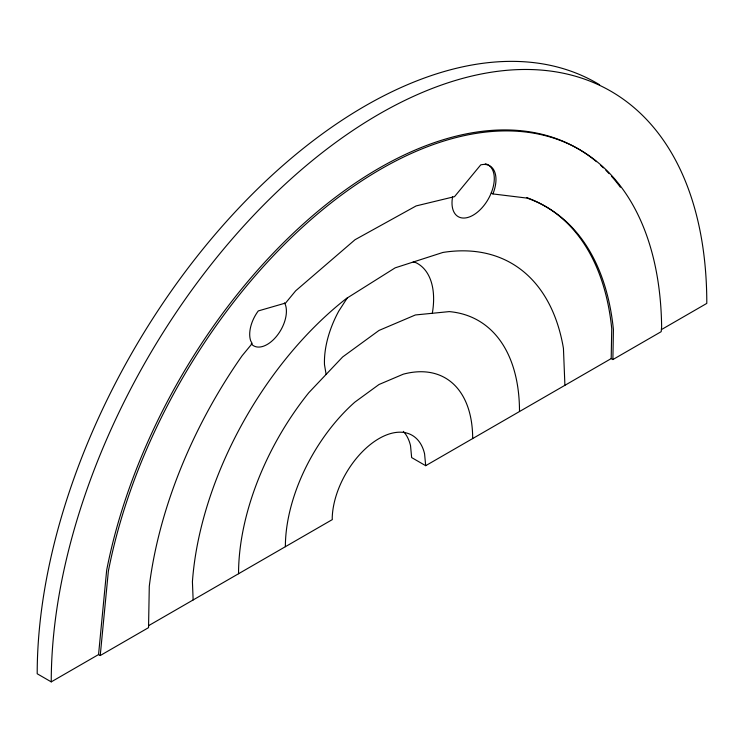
<?xml version="1.0" encoding="UTF-8"?>
<svg xmlns="http://www.w3.org/2000/svg" width="744" height="744" viewBox="0 0 744 744"><rect width="100%" height="100%" fill="white"/><g stroke="black" fill="none" stroke-linecap="round" stroke-linejoin="round"><path stroke-width="1.12" d="M403.332 431.371A66.225 38.232 -60 0 1 410.539 445.749L411.646 457.579L425.689 465.688L611.196 358.589L611.735 328.634A331.108 191.162 -60 0 0 526.519 197.523M611.196 358.589L612.879 359.566L613.419 329.601A331.108 191.162 -60 0 0 527.105 198.109L492.919 193.933L491.235 192.966M599.636 84.788A463.549 267.626 -60 0 0 241.447 205.27A463.549 267.626 -60 0 0 37.2 673.766L51.243 681.876L98.552 654.562L106.671 570.211A397.324 229.394 -60 0 1 318.06 211.147A397.324 229.394 -60 0 1 596.493 161.68M98.552 654.562L100.235 655.538L108.364 571.178A397.324 229.394 -60 0 1 413.562 152.446A397.324 229.394 -60 0 1 661.63 326.979L661.184 331.675L612.879 359.566M347.243 297.981L338.771 311.094A77.199 44.575 -60 0 0 324.486 364.672L326.123 374.409M148.865 625.518L332.354 519.572L332.215 518.084A66.225 38.232 -60 0 1 374.269 441.592A66.225 38.232 -60 0 1 424.582 453.859L425.689 465.688M661.509 329.546L706.8 303.394A463.549 267.626 -60 0 0 379.022 114.148A463.549 267.626 -60 0 0 51.243 681.876M100.235 655.538L148.54 627.648L149.284 586.309A331.108 191.162 -60 0 1 242.116 355.734L252.197 343.514L250.7 340.836A27.147 15.68 -60 0 1 258.28 310.927L285.594 303.031L295.675 290.811L355.037 239.717L416.138 205.921L454.528 196.639L480.736 164.87A29.909 17.27 -60 0 1 492.919 193.933M413.19 262.028L415.896 262.66A77.199 44.575 -60 0 1 432.32 313.28M284.413 302.947L285.408 304.733A27.147 15.68 -60 0 1 275.652 337.339A27.147 15.68 -60 0 1 251.212 343.793M564.91 385.318L563.441 348.378A264.883 152.929 -60 0 0 442.903 252.448L395.157 267.849L346.304 298.567A264.883 152.929 -60 0 0 192.417 581.743L193.142 599.952M600.845 165.475A397.324 229.394 -60 0 1 603.393 167.837M605.886 170.283A397.324 229.394 -60 0 1 609.122 173.64M611.494 176.235A397.324 229.394 -60 0 1 620.384 187.246M519.498 411.534A198.667 114.697 -60 0 0 449.264 311.606L415.385 314.963L379.022 330.429L342.668 356.943L308.788 392.711A198.667 114.697 -60 0 0 238.545 573.736M472.673 438.569A132.441 76.465 -60 0 0 403.267 374.186L379.022 384.499L354.786 402.178A132.441 76.465 -60 0 0 285.371 546.701M485.255 163.745A29.909 17.27 -60 0 1 491.84 191.375A29.909 17.27 -60 0 1 465.642 217.918A29.909 17.27 -60 0 1 452.603 196.825"/></g></svg>
